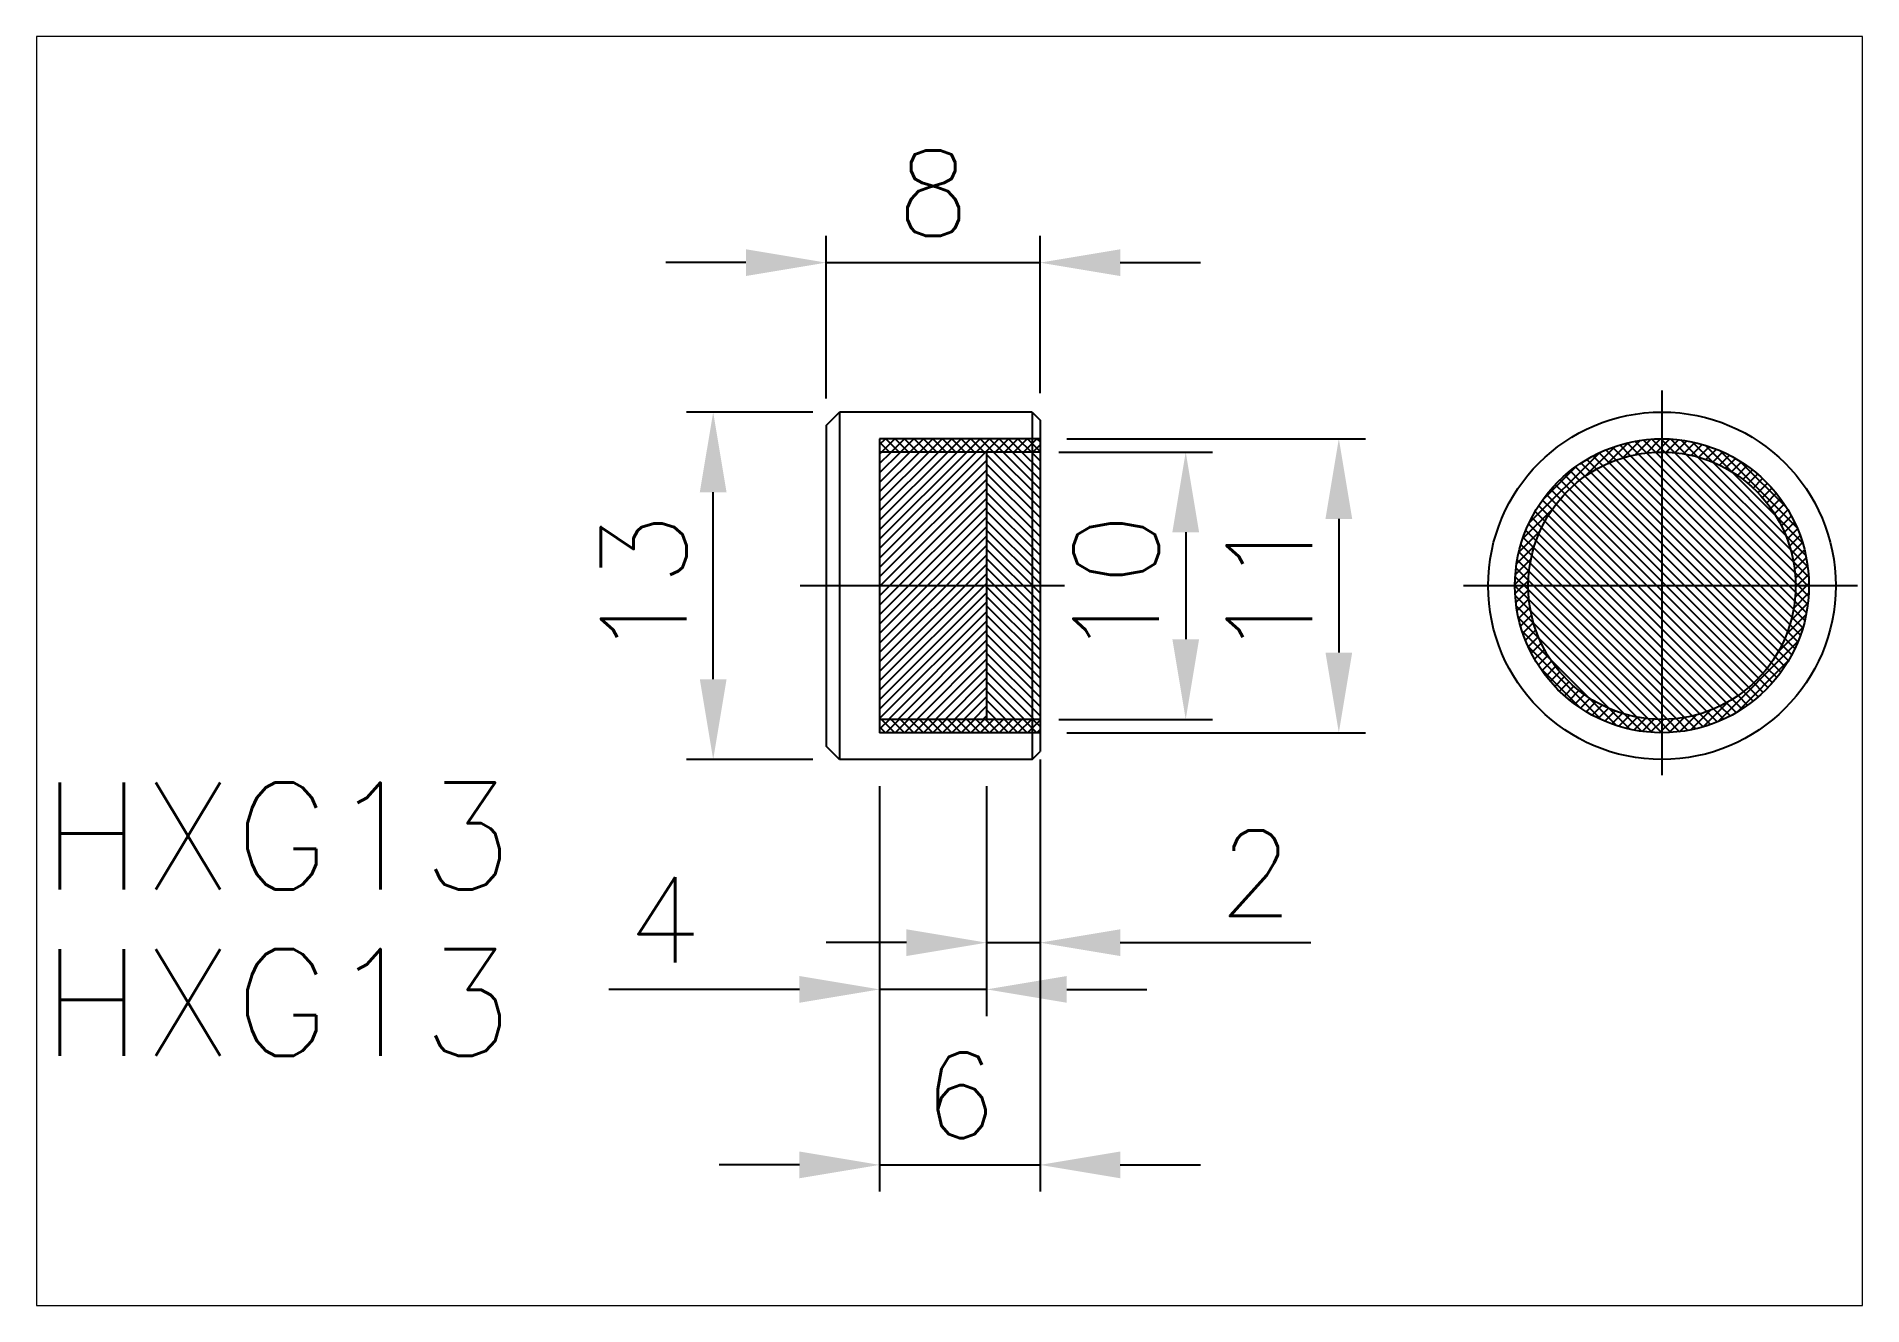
# Paper-space layout 'レイアウト1' of a CAD drawing. Extents: x 1.12 to 10.1, y 0.78 to 7.02.
# The model-space entities are those that its viewports show. They can reach past a viewport. Long polylines and large blocks are cut down to what shows.
import ezdxf

# ---------------------------------------------------------------- set-up
doc = ezdxf.new("R2010")
doc.units = 0
doc.header["$MEASUREMENT"] = 0
doc.header["$PDMODE"] = 64
doc.linetypes.add('CENTER', pattern=[17.5, 13, -1.5, 1.5, -1.5])
doc.linetypes.add('DASHED', pattern=[3.5, 2, -1.5])
doc.layers.get('0').update_dxf_attribs({"linetype": 'CONTINUOUS'})
doc.layers.get('DEFPOINTS').update_dxf_attribs({"linetype": 'CONTINUOUS'})
doc.layers.add('CENTER', color=1, linetype='CENTER')
doc.styles.get("Standard").update_dxf_attribs({"font": 'txt.shx', "bigfont": '@extfont2.shx'})
doc.dimstyles.new('MISUMI', dxfattribs={"dimtxt": 3.2, "dimasz": 3, "dimexe": 1, "dimexo": 1, "dimgap": 1, "dimtad": 1, "dimdsep": 46, "dimtxsty": 'STANDARD', "dimcen": 0, "dimadec": 0, "dimazin": 0, "dimtfac": 0.6, "dimtix": 1, "dimtmove": 2, "dimatfit": 3, "dimfxl": 1, "dimtvp": 1, "dimtolj": 1, "dimarcsym": 0})

# ---------------------------------------------------------------- blocks, each defined once
blk = doc.blocks.new('*D99')
at = {"color": 0, "linetype": 'Continuous', "lineweight": -2}
for p, q in [((123.589, 182.517), (123.589, 188.605)), ((131.589, 182.717), (131.589, 188.605)), ((120.589, 187.605), (117.589, 187.605)), ((123.589, 187.605), (131.589, 187.605)), ((134.589, 187.605), (137.589, 187.605))]:
    blk.add_line(p, q, dxfattribs=at)
at = {"color": 0, "linetype": 'Continuous'}
for points in [[(120.589, 188.105), (120.589, 187.105), (123.589, 187.605)], [(134.589, 188.105), (134.589, 187.105), (131.589, 187.605)]]:
    blk.add_solid(points, dxfattribs=at)
at = {"layer": 'DEFPOINTS', "color": 0, "linetype": 'Continuous'}
for p in [(131.589, 187.605), (131.589, 181.717), (123.589, 181.517)]:
    blk.add_point(p, dxfattribs=at)
at = {"color": 0, "linetype": 'Continuous', "insert": (127.589, 190.205), "char_height": 3.2, "attachment_point": 5}
blk.add_mtext('\\A1;8', dxfattribs=at)
blk = doc.blocks.new('*D98')
at = {"color": 0, "linetype": 'Continuous', "lineweight": -2}
for p, q in [((132.289, 180.517), (138.038, 180.517)), ((137.038, 177.517), (137.038, 173.517)), ((132.289, 170.517), (138.038, 170.517))]:
    blk.add_line(p, q, dxfattribs=at)
at = {"color": 0, "linetype": 'Continuous'}
for points in [[(136.538, 177.517), (137.538, 177.517), (137.038, 180.517)], [(136.538, 173.517), (137.538, 173.517), (137.038, 170.517)]]:
    blk.add_solid(points, dxfattribs=at)
at = {"layer": 'DEFPOINTS', "color": 0, "linetype": 'Continuous'}
for p in [(131.289, 180.517), (131.289, 170.517), (137.038, 170.517)]:
    blk.add_point(p, dxfattribs=at)
at = {"color": 0, "linetype": 'Continuous', "insert": (134.438, 175.517), "char_height": 3.2, "attachment_point": 5, "rotation": 90}
blk.add_mtext('\\A1;10', dxfattribs=at)
blk = doc.blocks.new('*D97')
at = {"color": 0, "linetype": 'Continuous', "lineweight": -2}
for p, q in [((132.589, 181.017), (143.766, 181.017)), ((142.766, 178.017), (142.766, 173.017)), ((132.589, 170.017), (143.766, 170.017))]:
    blk.add_line(p, q, dxfattribs=at)
at = {"color": 0, "linetype": 'Continuous'}
for points in [[(142.266, 178.017), (143.266, 178.017), (142.766, 181.017)], [(142.266, 173.017), (143.266, 173.017), (142.766, 170.017)]]:
    blk.add_solid(points, dxfattribs=at)
at = {"layer": 'DEFPOINTS', "color": 0, "linetype": 'Continuous'}
for p in [(131.589, 181.017), (131.589, 170.017), (142.766, 170.017)]:
    blk.add_point(p, dxfattribs=at)
at = {"color": 0, "linetype": 'Continuous', "insert": (140.166, 175.517), "char_height": 3.2, "attachment_point": 5, "rotation": 90}
blk.add_mtext('\\A1;11', dxfattribs=at)
blk = doc.blocks.new('*D96')
at = {"color": 0, "linetype": 'Continuous', "lineweight": -2}
for p, q in [((123.089, 182.017), (118.362, 182.017)), ((119.362, 172.017), (119.362, 179.017)), ((123.089, 169.017), (118.362, 169.017))]:
    blk.add_line(p, q, dxfattribs=at)
at = {"color": 0, "linetype": 'Continuous'}
for points in [[(118.862, 179.017), (119.862, 179.017), (119.362, 182.017)], [(118.862, 172.017), (119.862, 172.017), (119.362, 169.017)]]:
    blk.add_solid(points, dxfattribs=at)
at = {"layer": 'DEFPOINTS', "color": 0, "linetype": 'Continuous'}
for p in [(119.362, 182.017), (124.089, 182.017), (124.089, 169.017)]:
    blk.add_point(p, dxfattribs=at)
at = {"color": 0, "linetype": 'Continuous', "insert": (116.762, 175.517), "char_height": 3.2, "attachment_point": 5, "rotation": 90}
blk.add_mtext('\\A1;13', dxfattribs=at)
blk = doc.blocks.new('*X78')
at = {"color": 0, "linetype": 'Continuous'}
for p, q in [((154.269, 180.483), (154.803, 181.017)), ((154.653, 180.513), (155.149, 181.009)), ((155.331, 180.494), (154.808, 181.017)), ((155.741, 180.437), (155.171, 181.008)), ((149.875, 177.857), (152.513, 180.494)), ((151.985, 179.612), (153.103, 180.731)), ((152.642, 180.001), (152.27, 180.373)), ((152.884, 180.113), (152.506, 180.491)), ((153.137, 180.213), (152.751, 180.599)), ((152.803, 180.077), (153.597, 180.872)), ((153.402, 180.302), (153.006, 180.698)), ((153.68, 180.377), (153.272, 180.785)), ((153.372, 180.292), (154.035, 180.956)), ((153.972, 180.439), (153.55, 180.86)), ((154.28, 180.484), (153.841, 180.923)), ((153.848, 180.415), (154.434, 181.001)), ((154.607, 180.511), (154.147, 180.971)), ((154.956, 180.516), (154.468, 181.003)), ((155.008, 180.514), (155.475, 180.982)), ((155.34, 180.493), (155.784, 180.937)), ((156.2, 180.332), (155.561, 180.971)), ((155.653, 180.452), (156.079, 180.878)), ((155.949, 180.395), (156.36, 180.806)), ((156.738, 180.148), (155.987, 180.899)), ((156.231, 180.323), (156.63, 180.722)), ((157.45, 179.789), (156.464, 180.776)), ((156.499, 180.238), (156.888, 180.626)), ((156.755, 180.141), (157.136, 180.521)), ((157, 180.032), (157.374, 180.405)), ((159.907, 177.686), (157.022, 180.571)), ((150.373, 178.708), (151.661, 179.996)), ((151.579, 179.296), (151.225, 179.651)), ((151.773, 179.456), (151.417, 179.812)), ((151.976, 179.606), (151.618, 179.965)), ((152.188, 179.748), (151.827, 180.109)), ((152.41, 179.88), (152.044, 180.246)), ((157.235, 179.913), (157.602, 180.28)), ((157.459, 179.784), (157.822, 180.146)), ((157.674, 179.645), (158.033, 180.004)), ((159.52, 178.426), (157.762, 180.184)), ((157.879, 179.497), (158.236, 179.853)), ((158.076, 179.339), (158.43, 179.694)), ((151.051, 178.764), (150.696, 179.119)), ((151.218, 178.95), (150.864, 179.304)), ((151.394, 179.128), (151.04, 179.481)), ((158.263, 179.173), (158.617, 179.527)), ((158.442, 178.998), (158.795, 179.352)), ((158.611, 178.814), (158.965, 179.169)), ((158.772, 178.622), (159.128, 178.977)), ((149.638, 177.266), (150.757, 178.385)), ((150.472, 177.928), (150.106, 178.295)), ((150.603, 178.151), (150.241, 178.513)), ((150.743, 178.365), (150.384, 178.723)), ((150.892, 178.569), (150.536, 178.925)), ((158.924, 178.42), (159.282, 178.778)), ((159.066, 178.209), (159.427, 178.57)), ((159.199, 177.988), (159.565, 178.354)), ((150.242, 177.451), (149.863, 177.83)), ((150.352, 177.695), (149.98, 178.067)), ((160.111, 177.128), (159.125, 178.114)), ((159.322, 177.758), (159.693, 178.129)), ((159.435, 177.517), (159.812, 177.894)), ((159.537, 177.265), (159.922, 177.65)), ((149.414, 176.335), (150.077, 176.998)), ((149.498, 176.772), (150.292, 177.566)), ((149.983, 176.65), (149.573, 177.059)), ((150.056, 176.93), (149.659, 177.327)), ((150.143, 177.196), (149.756, 177.584)), ((160.234, 176.651), (159.484, 177.402)), ((159.627, 177.002), (160.022, 177.396)), ((159.704, 176.726), (160.11, 177.132)), ((149.369, 175.936), (149.955, 176.522)), ((149.881, 176.045), (149.439, 176.487)), ((149.924, 176.356), (149.5, 176.78)), ((160.307, 176.225), (159.668, 176.865)), ((159.768, 176.435), (160.187, 176.855)), ((160.343, 175.835), (159.773, 176.406)), ((159.815, 176.129), (160.252, 176.566)), ((159.844, 175.805), (160.302, 176.262)), ((149.353, 175.567), (149.887, 176.101)), ((149.361, 175.221), (149.857, 175.717)), ((149.855, 175.363), (149.363, 175.855)), ((149.857, 175.715), (149.393, 176.179)), ((160.353, 175.473), (159.83, 175.995)), ((159.834, 175.088), (160.352, 175.605)), ((159.852, 175.459), (160.336, 175.943)), ((160.339, 175.132), (159.852, 175.62)), ((149.881, 174.984), (149.353, 175.512)), ((149.944, 174.568), (149.365, 175.146)), ((149.388, 174.895), (149.855, 175.362)), ((149.432, 174.585), (149.877, 175.029)), ((159.783, 174.683), (160.346, 175.246)), ((160.259, 174.505), (159.82, 174.945)), ((160.307, 174.811), (159.847, 175.271)), ((150.058, 174.1), (149.406, 174.752)), ((150.257, 173.547), (149.485, 174.32)), ((149.491, 174.291), (149.917, 174.717)), ((149.563, 174.009), (149.974, 174.42)), ((159.513, 173.706), (160.246, 174.439)), ((159.685, 174.231), (160.313, 174.86)), ((160.121, 173.937), (159.713, 174.344)), ((160.196, 174.215), (159.775, 174.636)), ((150.664, 172.787), (149.616, 173.834)), ((149.648, 173.74), (150.046, 174.139)), ((149.743, 173.482), (150.132, 173.87)), ((149.849, 173.234), (150.229, 173.614)), ((159.19, 173.029), (160.131, 173.97)), ((159.827, 173.17), (159.449, 173.548)), ((159.935, 173.415), (159.549, 173.801)), ((160.033, 173.67), (159.638, 174.066)), ((152.596, 170.501), (149.837, 173.26)), ((149.964, 172.996), (150.337, 173.369)), ((150.089, 172.767), (150.457, 173.135)), ((150.223, 172.548), (150.586, 172.91)), ((156.944, 170.43), (159.939, 173.425)), ((159.445, 172.491), (159.084, 172.852)), ((159.581, 172.708), (159.215, 173.074)), ((159.709, 172.934), (159.337, 173.306)), ((151.805, 170.938), (150.274, 172.47)), ((150.365, 172.336), (150.725, 172.696)), ((150.516, 172.134), (150.873, 172.49)), ((150.675, 171.939), (151.03, 172.294)), ((157.648, 170.78), (159.589, 172.722)), ((158.986, 171.889), (158.632, 172.243)), ((159.148, 172.081), (158.792, 172.437)), ((159.301, 172.282), (158.942, 172.64)), ((150.842, 171.753), (151.196, 172.107)), ((151.018, 171.574), (151.371, 171.928)), ((151.201, 171.404), (151.555, 171.758)), ((151.392, 171.242), (151.748, 171.598)), ((151.592, 171.088), (151.95, 171.446)), ((158.261, 171.2), (157.905, 171.556)), ((158.454, 171.36), (158.1, 171.715)), ((158.64, 171.528), (158.286, 171.882)), ((158.817, 171.705), (158.464, 172.058)), ((151.8, 170.942), (152.161, 171.303)), ((152.016, 170.805), (152.381, 171.17)), ((153.17, 170.28), (152.123, 171.328)), ((152.241, 170.676), (152.612, 171.047)), ((152.475, 170.557), (152.852, 170.934)), ((152.719, 170.447), (153.104, 170.833)), ((153.656, 170.149), (152.883, 170.921)), ((155.931, 170.123), (156.663, 170.856)), ((156.4, 170.239), (157.34, 171.18)), ((156.92, 170.42), (156.532, 170.807)), ((157.166, 170.527), (156.787, 170.906)), ((157.403, 170.644), (157.031, 171.016)), ((157.631, 170.77), (157.264, 171.137)), ((157.849, 170.905), (157.487, 171.267)), ((158.059, 171.048), (157.7, 171.407)), ((152.973, 170.348), (153.368, 170.742)), ((153.238, 170.259), (153.644, 170.665)), ((154.087, 170.07), (153.436, 170.722)), ((153.514, 170.182), (153.934, 170.602)), ((153.804, 170.118), (154.24, 170.554)), ((154.482, 170.029), (153.904, 170.608)), ((154.107, 170.068), (154.565, 170.525)), ((154.848, 170.017), (154.32, 170.545)), ((154.426, 170.033), (154.91, 170.517)), ((155.191, 170.027), (154.699, 170.519)), ((154.764, 170.018), (155.282, 170.535)), ((155.515, 170.057), (155.051, 170.521)), ((155.124, 170.023), (155.687, 170.587)), ((155.823, 170.103), (155.381, 170.545)), ((155.51, 170.056), (156.139, 170.685)), ((156.115, 170.164), (155.691, 170.588)), ((156.395, 170.238), (155.986, 170.647)), ((156.663, 170.323), (156.266, 170.721))]:
    blk.add_line(p, q, dxfattribs=at)
blk = doc.blocks.new('*X79')
at = {"color": 0, "linetype": 'Continuous'}
for p, q in [((159.713, 174.344), (153.68, 180.377)), ((159.775, 174.636), (153.972, 180.439)), ((159.82, 174.945), (154.28, 180.484)), ((159.847, 175.271), (154.607, 180.511)), ((159.852, 175.62), (154.956, 180.516)), ((159.83, 175.995), (155.331, 180.494)), ((159.773, 176.406), (155.741, 180.437)), ((159.668, 176.865), (156.2, 180.332)), ((159.084, 172.852), (152.188, 179.748)), ((159.215, 173.074), (152.41, 179.88)), ((159.337, 173.306), (152.642, 180.001)), ((159.449, 173.548), (152.884, 180.113)), ((159.549, 173.801), (153.137, 180.213)), ((159.638, 174.066), (153.402, 180.302)), ((159.484, 177.402), (156.738, 180.148)), ((159.125, 178.114), (157.45, 179.789)), ((158.464, 172.058), (151.394, 179.128)), ((158.632, 172.243), (151.579, 179.296)), ((158.792, 172.437), (151.773, 179.456)), ((158.942, 172.64), (151.976, 179.606)), ((157.7, 171.407), (150.743, 178.365)), ((157.905, 171.556), (150.892, 178.569)), ((158.1, 171.715), (151.051, 178.764)), ((158.286, 171.882), (151.218, 178.95)), ((157.031, 171.016), (150.352, 177.695)), ((157.264, 171.137), (150.472, 177.928)), ((157.487, 171.267), (150.603, 178.151)), ((156.266, 170.721), (150.056, 176.93)), ((156.532, 170.807), (150.143, 177.196)), ((156.787, 170.906), (150.242, 177.451)), ((155.691, 170.588), (149.924, 176.356)), ((155.986, 170.647), (149.983, 176.65)), ((155.051, 170.521), (149.857, 175.715)), ((155.381, 170.545), (149.881, 176.045)), ((154.699, 170.519), (149.855, 175.363)), ((154.32, 170.545), (149.881, 174.984)), ((153.904, 170.608), (149.944, 174.568)), ((153.436, 170.722), (150.058, 174.1)), ((152.883, 170.921), (150.257, 173.547)), ((152.123, 171.328), (150.664, 172.787))]:
    blk.add_line(p, q, dxfattribs=at)
blk = doc.blocks.new('*D95')
at = {"color": 0, "linetype": 'Continuous', "lineweight": -2}
for p, q in [((131.589, 169.017), (131.589, 161.163)), ((129.589, 168.017), (129.589, 161.163)), ((126.589, 162.163), (123.589, 162.163)), ((129.589, 162.163), (131.589, 162.163)), ((134.589, 162.163), (141.723, 162.163))]:
    blk.add_line(p, q, dxfattribs=at)
at = {"color": 0, "linetype": 'Continuous'}
for points in [[(126.589, 162.663), (126.589, 161.663), (129.589, 162.163)], [(134.589, 162.663), (134.589, 161.663), (131.589, 162.163)]]:
    blk.add_solid(points, dxfattribs=at)
at = {"layer": 'DEFPOINTS', "color": 0, "linetype": 'Continuous'}
for p in [(131.589, 170.017), (129.589, 169.017), (129.589, 162.163)]:
    blk.add_point(p, dxfattribs=at)
at = {"color": 0, "linetype": 'Continuous', "insert": (139.656, 164.763), "char_height": 3.2, "attachment_point": 5}
blk.add_mtext('\\A1;2', dxfattribs=at)
blk = doc.blocks.new('*D94')
at = {"color": 0, "linetype": 'Continuous', "lineweight": -2}
for p, q in [((125.589, 168.017), (125.589, 159.415)), ((129.589, 168.017), (129.589, 159.415)), ((122.589, 160.415), (115.456, 160.415)), ((129.589, 160.415), (125.589, 160.415)), ((132.589, 160.415), (135.589, 160.415))]:
    blk.add_line(p, q, dxfattribs=at)
at = {"color": 0, "linetype": 'Continuous'}
for points in [[(122.589, 160.915), (122.589, 159.915), (125.589, 160.415)], [(132.589, 160.915), (132.589, 159.915), (129.589, 160.415)]]:
    blk.add_solid(points, dxfattribs=at)
at = {"layer": 'DEFPOINTS', "color": 0, "linetype": 'Continuous'}
for p in [(125.589, 169.017), (129.589, 169.017), (129.589, 160.415)]:
    blk.add_point(p, dxfattribs=at)
at = {"color": 0, "linetype": 'Continuous', "insert": (117.523, 163.015), "char_height": 3.2, "attachment_point": 5}
blk.add_mtext('\\A1;4', dxfattribs=at)
blk = doc.blocks.new('*D93')
at = {"color": 0, "linetype": 'Continuous', "lineweight": -2}
for p, q in [((131.589, 169.017), (131.589, 152.849)), ((125.589, 168.017), (125.589, 152.849)), ((122.589, 153.849), (119.589, 153.849)), ((125.589, 153.849), (131.589, 153.849)), ((134.589, 153.849), (137.589, 153.849))]:
    blk.add_line(p, q, dxfattribs=at)
at = {"color": 0, "linetype": 'Continuous'}
for points in [[(122.589, 154.349), (122.589, 153.349), (125.589, 153.849)], [(134.589, 154.349), (134.589, 153.349), (131.589, 153.849)]]:
    blk.add_solid(points, dxfattribs=at)
at = {"layer": 'DEFPOINTS', "color": 0, "linetype": 'Continuous'}
for p in [(131.589, 170.017), (125.589, 169.017), (131.589, 153.849)]:
    blk.add_point(p, dxfattribs=at)
at = {"color": 0, "linetype": 'Continuous', "insert": (128.589, 156.449), "char_height": 3.2, "attachment_point": 5}
blk.add_mtext('\\A1;6', dxfattribs=at)
blk = doc.blocks.new('*X80')
at = {"color": 0, "linetype": 'Continuous'}
for p, q in [((125.289, 176.555), (129.252, 180.517)), ((125.289, 176.908), (128.898, 180.517)), ((125.289, 177.262), (128.544, 180.517)), ((125.289, 177.615), (128.191, 180.517)), ((125.289, 177.969), (127.837, 180.517)), ((125.289, 178.322), (127.484, 180.517)), ((125.289, 178.676), (127.13, 180.517)), ((125.289, 179.029), (126.777, 180.517)), ((125.289, 179.383), (126.423, 180.517)), ((125.289, 179.736), (126.07, 180.517)), ((125.289, 180.09), (125.716, 180.517)), ((125.289, 180.444), (125.362, 180.517)), ((125.289, 176.201), (129.289, 180.201)), ((125.289, 175.847), (129.289, 179.847)), ((125.289, 175.494), (129.289, 179.494)), ((125.289, 175.14), (129.289, 179.14)), ((125.289, 174.787), (129.289, 178.787)), ((125.289, 174.433), (129.289, 178.433)), ((125.289, 174.08), (129.289, 178.08)), ((125.289, 173.726), (129.289, 177.726)), ((125.289, 173.373), (129.289, 177.373)), ((125.289, 173.019), (129.289, 177.019)), ((125.289, 172.665), (129.289, 176.665)), ((125.289, 172.312), (129.289, 176.312)), ((125.289, 171.958), (129.289, 175.958)), ((125.289, 171.605), (129.289, 175.605)), ((125.289, 171.251), (129.289, 175.251)), ((125.289, 170.898), (129.289, 174.898)), ((125.289, 170.544), (129.289, 174.544)), ((125.616, 170.517), (129.289, 174.191)), ((125.969, 170.517), (129.289, 173.837)), ((126.323, 170.517), (129.289, 173.483)), ((126.676, 170.517), (129.289, 173.13)), ((127.03, 170.517), (129.289, 172.776)), ((127.383, 170.517), (129.289, 172.423)), ((127.737, 170.517), (129.289, 172.069)), ((128.09, 170.517), (129.289, 171.716)), ((128.444, 170.517), (129.289, 171.362)), ((128.798, 170.517), (129.289, 171.009)), ((129.151, 170.517), (129.289, 170.655))]:
    blk.add_line(p, q, dxfattribs=at)
blk = doc.blocks.new('*X81')
at = {"color": 0, "linetype": 'Continuous'}
for p, q in [((131.289, 178.424), (129.289, 180.424)), ((131.289, 178.777), (129.55, 180.517)), ((131.289, 179.131), (129.903, 180.517)), ((131.289, 179.484), (130.257, 180.517)), ((131.289, 179.838), (130.61, 180.517)), ((131.289, 180.191), (130.964, 180.517)), ((131.289, 178.07), (129.289, 180.07)), ((131.289, 177.716), (129.289, 179.716)), ((131.289, 177.363), (129.289, 179.363)), ((131.289, 177.009), (129.289, 179.009)), ((131.289, 176.656), (129.289, 178.656)), ((131.289, 176.302), (129.289, 178.302)), ((131.289, 175.949), (129.289, 177.949)), ((131.289, 175.595), (129.289, 177.595)), ((131.289, 175.242), (129.289, 177.242)), ((131.289, 174.888), (129.289, 176.888)), ((131.289, 174.534), (129.289, 176.534)), ((131.289, 174.181), (129.289, 176.181)), ((131.289, 173.827), (129.289, 175.827)), ((131.289, 173.474), (129.289, 175.474)), ((131.289, 173.12), (129.289, 175.12)), ((131.289, 172.767), (129.289, 174.767)), ((131.289, 172.413), (129.289, 174.413)), ((131.289, 172.06), (129.289, 174.06)), ((131.289, 171.706), (129.289, 173.706)), ((131.289, 171.352), (129.289, 173.352)), ((131.289, 170.999), (129.289, 172.999)), ((131.289, 170.645), (129.289, 172.645)), ((131.064, 170.517), (129.289, 172.292)), ((130.711, 170.517), (129.289, 171.938)), ((130.357, 170.517), (129.289, 171.585)), ((130.004, 170.517), (129.289, 171.231)), ((129.65, 170.517), (129.289, 170.878)), ((129.296, 170.517), (129.289, 170.524))]:
    blk.add_line(p, q, dxfattribs=at)
blk = doc.blocks.new('*X82')
at = {"color": 0, "linetype": 'Continuous'}
for p, q in [((125.289, 180.797), (125.509, 181.017)), ((125.362, 180.517), (125.862, 181.017)), ((126.014, 180.517), (125.514, 181.017)), ((125.716, 180.517), (126.216, 181.017)), ((126.368, 180.517), (125.868, 181.017)), ((126.07, 180.517), (126.57, 181.017)), ((126.721, 180.517), (126.221, 181.017)), ((126.423, 180.517), (126.923, 181.017)), ((127.075, 180.517), (126.575, 181.017)), ((126.777, 180.517), (127.277, 181.017)), ((127.428, 180.517), (126.928, 181.017)), ((127.13, 180.517), (127.63, 181.017)), ((127.782, 180.517), (127.282, 181.017)), ((127.484, 180.517), (127.984, 181.017)), ((128.135, 180.517), (127.635, 181.017)), ((127.837, 180.517), (128.337, 181.017)), ((128.489, 180.517), (127.989, 181.017)), ((128.191, 180.517), (128.691, 181.017)), ((128.842, 180.517), (128.342, 181.017)), ((128.544, 180.517), (129.044, 181.017)), ((129.196, 180.517), (128.696, 181.017)), ((128.898, 180.517), (129.398, 181.017)), ((129.55, 180.517), (129.05, 181.017)), ((129.252, 180.517), (129.752, 181.017)), ((129.903, 180.517), (129.403, 181.017)), ((129.605, 180.517), (130.105, 181.017)), ((130.257, 180.517), (129.757, 181.017)), ((129.959, 180.517), (130.459, 181.017)), ((130.61, 180.517), (130.11, 181.017)), ((130.312, 180.517), (130.812, 181.017)), ((130.964, 180.517), (130.464, 181.017)), ((130.666, 180.517), (131.166, 181.017)), ((131.289, 180.545), (130.817, 181.017)), ((131.289, 180.898), (131.171, 181.017)), ((125.66, 180.517), (125.289, 180.888)), ((125.307, 180.517), (125.289, 180.534)), ((131.019, 180.517), (131.289, 180.787))]:
    blk.add_line(p, q, dxfattribs=at)
blk = doc.blocks.new('*X83')
at = {"color": 0, "linetype": 'Continuous'}
for p, q in [((125.307, 170.517), (125.289, 170.499)), ((125.66, 170.517), (125.289, 170.146)), ((125.289, 170.236), (125.509, 170.017)), ((125.362, 170.517), (125.862, 170.017)), ((126.014, 170.517), (125.514, 170.017)), ((125.716, 170.517), (126.216, 170.017)), ((126.368, 170.517), (125.868, 170.017)), ((126.07, 170.517), (126.57, 170.017)), ((126.721, 170.517), (126.221, 170.017)), ((126.423, 170.517), (126.923, 170.017)), ((127.075, 170.517), (126.575, 170.017)), ((126.777, 170.517), (127.277, 170.017)), ((127.428, 170.517), (126.928, 170.017)), ((127.13, 170.517), (127.63, 170.017)), ((127.782, 170.517), (127.282, 170.017)), ((127.484, 170.517), (127.984, 170.017)), ((128.135, 170.517), (127.635, 170.017)), ((127.837, 170.517), (128.337, 170.017)), ((128.489, 170.517), (127.989, 170.017)), ((128.191, 170.517), (128.691, 170.017)), ((128.842, 170.517), (128.342, 170.017)), ((128.544, 170.517), (129.044, 170.017)), ((129.196, 170.517), (128.696, 170.017)), ((128.898, 170.517), (129.398, 170.017)), ((129.55, 170.517), (129.05, 170.017)), ((129.252, 170.517), (129.752, 170.017)), ((129.903, 170.517), (129.403, 170.017)), ((129.605, 170.517), (130.105, 170.017)), ((130.257, 170.517), (129.757, 170.017)), ((129.959, 170.517), (130.459, 170.017)), ((130.61, 170.517), (130.11, 170.017)), ((130.312, 170.517), (130.812, 170.017)), ((130.964, 170.517), (130.464, 170.017)), ((130.666, 170.517), (131.166, 170.017)), ((131.289, 170.489), (130.817, 170.017)), ((131.019, 170.517), (131.289, 170.247)), ((131.289, 170.135), (131.171, 170.017))]:
    blk.add_line(p, q, dxfattribs=at)

msp = doc.modelspace()

# ---------------------------------------------------------------- linework, layer by layer
at = {"color": 7, "linetype": 'Continuous'}
for p, q in [((123.58927, 181.51682), (124.08927, 182.01682)), ((131.28927, 182.01682), (124.08927, 182.01682)), ((124.08927, 182.01682), (124.08927, 169.01682)), ((131.28927, 182.01682), (131.58927, 181.71682)), ((131.28927, 182.01682), (131.28927, 169.01682)), ((131.58927, 181.71682), (131.58927, 169.31682)), ((123.58927, 181.51682), (123.58927, 169.51682)), ((124.08927, 169.01682), (123.58927, 169.51682)), ((131.28927, 169.01682), (124.08927, 169.01682)), ((131.28927, 169.01682), (131.58927, 169.31682))]:
    msp.add_line(p, q, dxfattribs=at)
at = {"color": 3, "linetype": 'DASHED'}
for p, q in [((131.58927, 181.01682), (125.58927, 181.01682)), ((125.58927, 181.01682), (125.58927, 170.01682)), ((129.58927, 180.51682), (125.58927, 180.51682)), ((129.58927, 180.51682), (129.58927, 170.51682)), ((131.58927, 180.51682), (129.58927, 180.51682)), ((129.58927, 170.51682), (125.58927, 170.51682)), ((131.58927, 170.51682), (129.58927, 170.51682)), ((131.58927, 170.01682), (125.58927, 170.01682))]:
    msp.add_line(p, q, dxfattribs=at)
at = {"color": 7, "linetype": 'Continuous'}
for radius in [6.5, 5.5, 5]:
    msp.add_circle((154.85271, 175.51682), radius, dxfattribs=at)
at = {"layer": 'CENTER', "color": 1, "linetype": 'CENTER'}
for p, q in [((154.85271, 182.82761), (154.85271, 168.43141)), ((132.50448, 175.51682), (122.6111, 175.51682)), ((162.17204, 175.51682), (147.42592, 175.51682))]:
    msp.add_line(p, q, dxfattribs=at)

# ---------------------------------------------------------------- block references
at = {"color": 3, "linetype": 'Continuous'}
for name, p in [('*X82', (0.3, 0)), ('*X78', (0, 0)), ('*X80', (0.3, 0)), ('*X81', (0.3, 0)), ('*X79', (0, 0)), ('*X83', (0.3, 0))]:
    msp.add_blockref(name, p, dxfattribs=at)

# ---------------------------------------------------------------- texts
at = {"color": 7, "linetype": 'Continuous'}
for p in [(94.23048, 164.15383), (94.23048, 157.92275)]:
    msp.add_text('HXG13', height=4, dxfattribs=at).set_placement(p)

# ---------------------------------------------------------------- dimensions: what is measured, and where the dimension line sits
for base, p1, p2, picture, middle in [((131.58927, 187.60533), (123.58927, 181.51682), (131.58927, 181.71682), '*D99', (127.58927, 190.20533)), ((131.58927, 153.84937), (125.58927, 169.01682), (131.58927, 170.01682), '*D93', (128.58927, 156.44937))]:
    dim = msp.add_linear_dim(base=base, p1=p1, p2=p2, dimstyle='MISUMI', override={"dimdec": 4, "dimtdec": 4, "dimtmove": 0, "dimtzin": 0}, dxfattribs=at)
    dim.commit()
    dim.dimension.update_dxf_attribs({"geometry": picture, "text_midpoint": middle})
for base, p1, p2, picture, middle in [((119.36224, 182.01682), (124.08927, 169.01682), (124.08927, 182.01682), '*D96', (116.76224, 175.51682)), ((142.76628, 170.01682), (131.58927, 181.01682), (131.58927, 170.01682), '*D97', (140.16628, 175.51682)), ((137.03775, 170.51682), (131.28927, 180.51682), (131.28927, 170.51682), '*D98', (134.43775, 175.51682))]:
    dim = msp.add_linear_dim(base=base, p1=p1, p2=p2, angle=90, dimstyle='MISUMI', override={"dimdec": 4, "dimtdec": 4, "dimtmove": 0, "dimtzin": 0}, dxfattribs=at)
    dim.commit()
    dim.dimension.update_dxf_attribs({"geometry": picture, "text_midpoint": middle})
for base, p1, picture, middle in [((129.58927, 162.16308), (131.58927, 170.01682), '*D95', (139.65593, 162.16308)), ((129.58927, 160.41477), (125.58927, 169.01682), '*D94', (117.5226, 160.41477))]:
    dim = msp.add_linear_dim(base=base, p1=p1, p2=(129.58927, 169.01682), dimstyle='MISUMI', override={"dimdec": 4, "dimtdec": 4, "dimtmove": 0, "dimtzin": 0}, dxfattribs=at)
    dim.commit()
    dim.dimension.update_dxf_attribs({"geometry": picture, "text_midpoint": middle, "dimtype": 160})

psp = doc.layouts.new('レイアウト1')

# ---------------------------------------------------------------- viewports
at = {"layer": 'DEFPOINTS', "color": 7, "linetype": 'Continuous', "view_target_point": (148.5, 105)}
psp.add_viewport(center=(5.6137, 3.9021), size=(8.982, 6.243333), view_center_point=(-20.29874, 67.32735), view_height=47.478083, dxfattribs=at)

doc.saveas('drawing.dxf')
